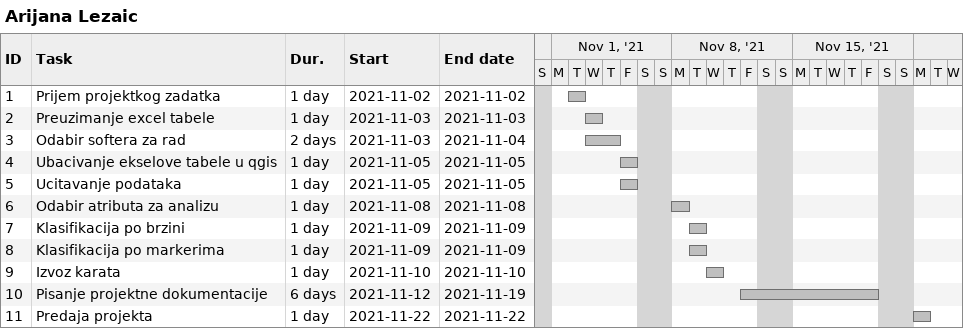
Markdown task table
Arijana Lezaic

| ID | Task | Duration | Start | Finish |
|---|---|---|---|---|
| 1 | Prijem projektkog zadatka | 1d | 2021-11-02 | 2021-11-02 |
| 2 | Preuzimanje excel tabele | 1d | 2021-11-03 | 2021-11-03 |
| 3 | Odabir softera za rad | 2d | 2021-11-03 | 2021-11-04 |
| 4 | Ubacivanje ekselove tabele u qgis | 1d | 2021-11-05 | 2021-11-05 |
| 5 | Ucitavanje podataka | 1d | 2021-11-05 | 2021-11-05 |
| 6 | Odabir atributa za analizu | 1d | 2021-11-08 | 2021-11-08 |
| 7 | Klasifikacija po brzini | 1d | 2021-11-09 | 2021-11-09 |
| 8 | Klasifikacija po markerima | 1d | 2021-11-09 | 2021-11-09 |
| 9 | Izvoz karata | 1d | 2021-11-10 | 2021-11-10 |
| 10 | Pisanje projektne dokumentacije | 6d | 2021-11-12 | 2021-11-19 |
| 11 | Predaja projekta | 1d | 2021-11-22 | 2021-11-22 |
